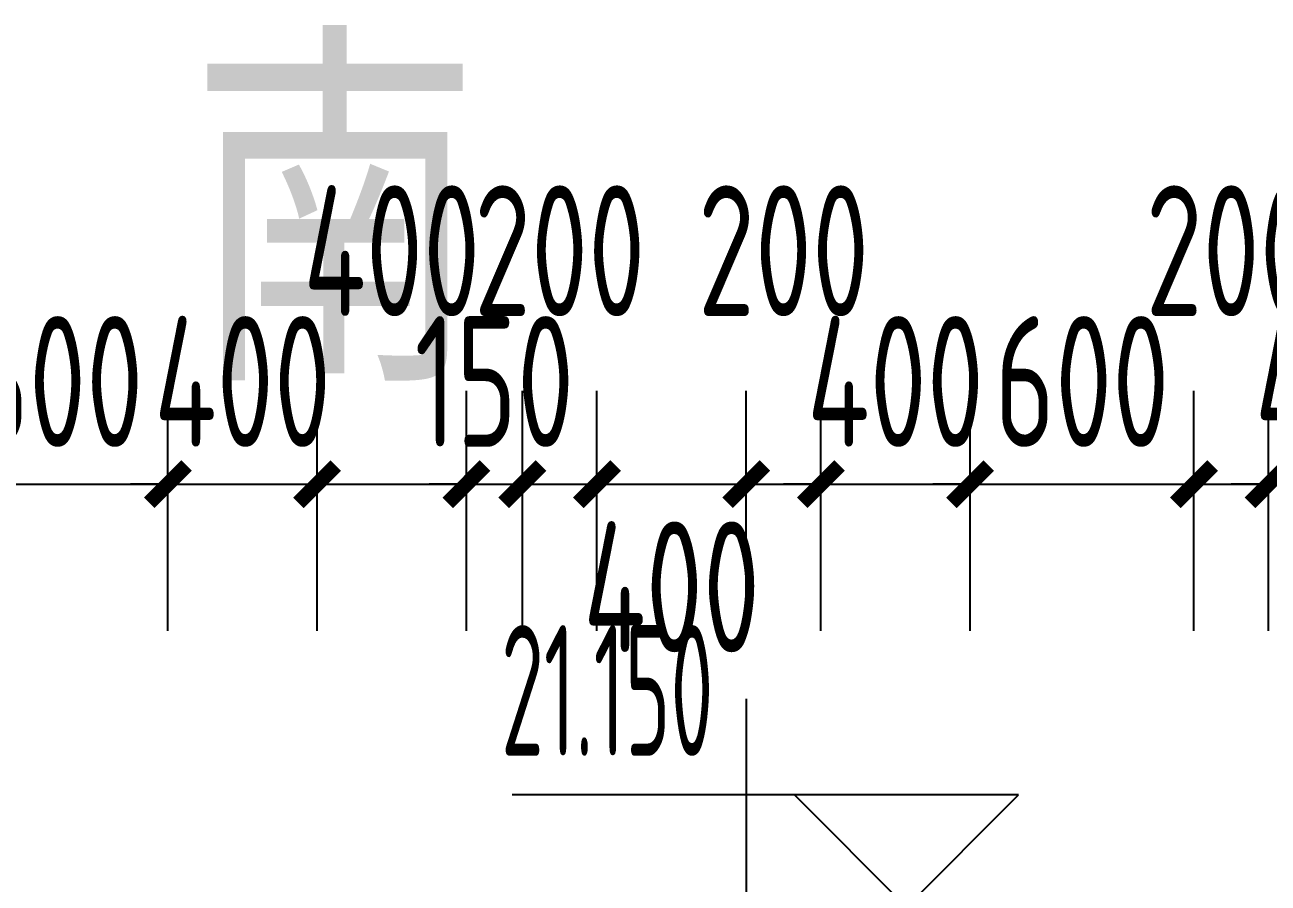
# Model space of a CAD drawing. Extents: x -863035 to 270371, y -8918 to 240488.
# Drawn here: x -35577 to -32245, y 152886 to 155184 of the extents above; entities that cross this region are included whole.
import ezdxf

# ---------------------------------------------------------------- set-up
doc = ezdxf.new("R2010")
doc.units = 0
doc.header["$LTSCALE"] = 1000
doc.header["$MEASUREMENT"] = 0
doc.linetypes.add('109-34 轴网$0$L1$0$$AUDIT_BAD_LTYPE1', pattern=[0])
for name, color, linetype in [('01-标注_尺寸', 124, 'Continuous'), ('01-标注_标高', 200, 'Continuous'), ('02-TEXT_标注', 130, 'Continuous'), ('A_AXIS-轴线', 36, 'Continuous')]:
    doc.layers.add(name, color=color, linetype=linetype)
doc.layers.add('04-不打印_辅助线', color=165, linetype='Continuous', plot=False)
doc.styles.add('_TCH_DIM', font='ROS1', dxfattribs={"width": 0.75, "bigfont": 'JD'})
doc.styles.add('_TCH_DIM_T3', font='ROS1', dxfattribs={"width": 0.75, "bigfont": 'JD'})
doc.styles.add('_TCH_LABEL', font='', dxfattribs={"width": 0.75})
doc.styles.get('_TCH_LABEL').set_extended_font_data('SimSun')
doc.dimstyles.new('_TCH_ARCH&&100', dxfattribs={"dimtxt": 350, "dimasz": 100, "dimexe": 250, "dimexo": 300, "dimgap": 100, "dimtad": 1, "dimdec": 0, "dimzin": 0, "dimdsep": 46, "dimtxsty": '_TCH_DIM_T3', "dimblk": 'ARCHTICK', "dimcen": 0.09, "dimclrt": 7, "dimazin": 2, "dimtfac": 1, "dimtdec": 0, "dimtix": 1, "dimtmove": 2, "dimatfit": 3, "dimfxl": 0, "dimtolj": 1, "dimtzin": 0, "dimarcsym": 0})

# ---------------------------------------------------------------- blocks, each defined once
blk = doc.blocks.new('_ArchTick')
at = {"color": 0, "linetype": 'ByBlock', "const_width": 0.4}
blk.add_lwpolyline([(-0.5, -0.5), (0.5, 0.5)], dxfattribs=at)
blk = doc.blocks.new('*D1357')
at = {"layer": '01-标注_尺寸', "color": 0, "linetype": '109-34 轴网$0$L1$0$$AUDIT_BAD_LTYPE1', "lineweight": -2, "transparency": 16777216}
for p, q in [((-35993.5, 153561.3), (-35993.5, 154204.3)), ((-35793.5, 153561.3), (-35793.5, 154204.3)), ((-35993.5, 153954.3), (-35793.5, 153954.3))]:
    blk.add_line(p, q, dxfattribs=at)
at = {"layer": 'Defpoints', "color": 0, "linetype": '109-34 轴网$0$L1$0$$AUDIT_BAD_LTYPE1', "transparency": 16777216}
for p in [(-35793.5, 153954.3), (-35993.5, 153261.3), (-35793.5, 153261.3)]:
    blk.add_point(p, dxfattribs=at)
at = {"layer": '01-标注_尺寸', "color": 0, "linetype": '109-34 轴网$0$L1$0$$AUDIT_BAD_LTYPE1', "lineweight": -2, "transparency": 16777216, "xscale": 100, "yscale": 100, "zscale": 100, "rotation": 180}
blk.add_blockref('_ArchTick', (-35993.5, 153954.3), dxfattribs=at)
at = {"layer": '01-标注_尺寸', "color": 0, "linetype": '109-34 轴网$0$L1$0$$AUDIT_BAD_LTYPE1', "lineweight": -2, "transparency": 16777216, "xscale": 100, "yscale": 100, "zscale": 100}
blk.add_blockref('_ArchTick', (-35793.5, 153954.3), dxfattribs=at)
at = {"layer": '01-标注_尺寸', "color": 7, "linetype": '109-34 轴网$0$L1$0$$AUDIT_BAD_LTYPE1', "transparency": 16777216, "insert": (-35893.5, 153679.3), "char_height": 350, "attachment_point": 5, "style": '_TCH_DIM_T3'}
blk.add_mtext('\\A1;200', dxfattribs=at)
blk = doc.blocks.new('*D1358')
at = {"layer": '01-标注_尺寸', "color": 0, "linetype": '109-34 轴网$0$L1$0$$AUDIT_BAD_LTYPE1', "lineweight": -2, "transparency": 16777216}
for p, q in [((-35793.5, 153561.3), (-35793.5, 154204.3)), ((-35193.5, 153561.3), (-35193.5, 154204.3)), ((-35793.5, 153954.3), (-35893.5, 153954.3)), ((-35793.5, 153954.3), (-35193.5, 153954.3)), ((-35193.5, 153954.3), (-35093.5, 153954.3))]:
    blk.add_line(p, q, dxfattribs=at)
at = {"layer": 'Defpoints', "color": 0, "linetype": '109-34 轴网$0$L1$0$$AUDIT_BAD_LTYPE1', "transparency": 16777216}
for p in [(-35193.5, 153954.3), (-35793.5, 153261.3), (-35193.5, 153261.3)]:
    blk.add_point(p, dxfattribs=at)
at = {"layer": '01-标注_尺寸', "color": 0, "linetype": '109-34 轴网$0$L1$0$$AUDIT_BAD_LTYPE1', "lineweight": -2, "transparency": 16777216, "xscale": 100, "yscale": 100, "zscale": 100}
blk.add_blockref('_ArchTick', (-35793.5, 153954.3), dxfattribs=at)
at = {"layer": '01-标注_尺寸', "color": 0, "linetype": '109-34 轴网$0$L1$0$$AUDIT_BAD_LTYPE1', "lineweight": -2, "transparency": 16777216, "xscale": 100, "yscale": 100, "zscale": 100, "rotation": 180}
blk.add_blockref('_ArchTick', (-35193.5, 153954.3), dxfattribs=at)
at = {"layer": '01-标注_尺寸', "color": 7, "linetype": '109-34 轴网$0$L1$0$$AUDIT_BAD_LTYPE1', "transparency": 16777216, "insert": (-35493.5, 154229.3), "char_height": 350, "attachment_point": 5, "style": '_TCH_DIM_T3'}
blk.add_mtext('\\A1;600', dxfattribs=at)
blk = doc.blocks.new('*D1359')
at = {"layer": '01-标注_尺寸', "color": 0, "linetype": '109-34 轴网$0$L1$0$$AUDIT_BAD_LTYPE1', "lineweight": -2, "transparency": 16777216}
for p, q in [((-35193.5, 153561.3), (-35193.5, 154204.3)), ((-34793.5, 153561.3), (-34793.5, 154204.3)), ((-35193.5, 153954.3), (-35293.5, 153954.3)), ((-35193.5, 153954.3), (-34793.5, 153954.3)), ((-34793.5, 153954.3), (-34693.5, 153954.3))]:
    blk.add_line(p, q, dxfattribs=at)
at = {"layer": 'Defpoints', "color": 0, "linetype": '109-34 轴网$0$L1$0$$AUDIT_BAD_LTYPE1', "transparency": 16777216}
for p in [(-34793.5, 153954.3), (-35193.5, 153261.3), (-34793.5, 153261.3)]:
    blk.add_point(p, dxfattribs=at)
at = {"layer": '01-标注_尺寸', "color": 0, "linetype": '109-34 轴网$0$L1$0$$AUDIT_BAD_LTYPE1', "lineweight": -2, "transparency": 16777216, "xscale": 100, "yscale": 100, "zscale": 100}
blk.add_blockref('_ArchTick', (-35193.5, 153954.3), dxfattribs=at)
at = {"layer": '01-标注_尺寸', "color": 0, "linetype": '109-34 轴网$0$L1$0$$AUDIT_BAD_LTYPE1', "lineweight": -2, "transparency": 16777216, "xscale": 100, "yscale": 100, "zscale": 100, "rotation": 180}
blk.add_blockref('_ArchTick', (-34793.5, 153954.3), dxfattribs=at)
at = {"layer": '01-标注_尺寸', "color": 7, "linetype": '109-34 轴网$0$L1$0$$AUDIT_BAD_LTYPE1', "transparency": 16777216, "insert": (-34993.5, 154229.3), "char_height": 350, "attachment_point": 5, "style": '_TCH_DIM_T3'}
blk.add_mtext('\\A1;400', dxfattribs=at)
blk = doc.blocks.new('*D1360')
at = {"layer": '01-标注_尺寸', "color": 0, "linetype": '109-34 轴网$0$L1$0$$AUDIT_BAD_LTYPE1', "lineweight": -2, "transparency": 16777216}
for p, q in [((-34793.5, 153561.3), (-34793.5, 154204.3)), ((-34393.5, 153561.3), (-34393.5, 154204.3)), ((-34793.5, 153954.3), (-34393.5, 153954.3))]:
    blk.add_line(p, q, dxfattribs=at)
at = {"layer": 'Defpoints', "color": 0, "linetype": '109-34 轴网$0$L1$0$$AUDIT_BAD_LTYPE1', "transparency": 16777216}
for p in [(-34393.5, 153954.3), (-34793.5, 153261.3), (-34393.5, 153261.3)]:
    blk.add_point(p, dxfattribs=at)
at = {"layer": '01-标注_尺寸', "color": 0, "linetype": '109-34 轴网$0$L1$0$$AUDIT_BAD_LTYPE1', "lineweight": -2, "transparency": 16777216, "xscale": 100, "yscale": 100, "zscale": 100, "rotation": 180}
blk.add_blockref('_ArchTick', (-34793.5, 153954.3), dxfattribs=at)
at = {"layer": '01-标注_尺寸', "color": 0, "linetype": '109-34 轴网$0$L1$0$$AUDIT_BAD_LTYPE1', "lineweight": -2, "transparency": 16777216, "xscale": 100, "yscale": 100, "zscale": 100}
blk.add_blockref('_ArchTick', (-34393.5, 153954.3), dxfattribs=at)
at = {"layer": '01-标注_尺寸', "color": 7, "linetype": '109-34 轴网$0$L1$0$$AUDIT_BAD_LTYPE1', "transparency": 16777216, "insert": (-34593.5, 154579.3), "char_height": 350, "attachment_point": 5, "style": '_TCH_DIM_T3'}
blk.add_mtext('\\A1;400', dxfattribs=at)
blk = doc.blocks.new('*D1361')
at = {"layer": '01-标注_尺寸', "color": 0, "linetype": '109-34 轴网$0$L1$0$$AUDIT_BAD_LTYPE1', "lineweight": -2, "transparency": 16777216}
for p, q in [((-34393.5, 153561.3), (-34393.5, 154204.3)), ((-34243.5, 153561.3), (-34243.5, 154204.3)), ((-34393.5, 153954.3), (-34493.5, 153954.3)), ((-34393.5, 153954.3), (-34243.5, 153954.3)), ((-34243.5, 153954.3), (-34143.5, 153954.3))]:
    blk.add_line(p, q, dxfattribs=at)
at = {"layer": 'Defpoints', "color": 0, "linetype": '109-34 轴网$0$L1$0$$AUDIT_BAD_LTYPE1', "transparency": 16777216}
for p in [(-34243.5, 153954.3), (-34393.5, 153261.3), (-34243.5, 153261.3)]:
    blk.add_point(p, dxfattribs=at)
at = {"layer": '01-标注_尺寸', "color": 0, "linetype": '109-34 轴网$0$L1$0$$AUDIT_BAD_LTYPE1', "lineweight": -2, "transparency": 16777216, "xscale": 100, "yscale": 100, "zscale": 100}
blk.add_blockref('_ArchTick', (-34393.5, 153954.3), dxfattribs=at)
at = {"layer": '01-标注_尺寸', "color": 0, "linetype": '109-34 轴网$0$L1$0$$AUDIT_BAD_LTYPE1', "lineweight": -2, "transparency": 16777216, "xscale": 100, "yscale": 100, "zscale": 100, "rotation": 180}
blk.add_blockref('_ArchTick', (-34243.5, 153954.3), dxfattribs=at)
at = {"layer": '01-标注_尺寸', "color": 7, "linetype": '109-34 轴网$0$L1$0$$AUDIT_BAD_LTYPE1', "transparency": 16777216, "insert": (-34318.5, 154229.3), "char_height": 350, "attachment_point": 5, "style": '_TCH_DIM_T3'}
blk.add_mtext('\\A1;150', dxfattribs=at)
blk = doc.blocks.new('*D1362')
at = {"layer": '01-标注_尺寸', "color": 0, "linetype": '109-34 轴网$0$L1$0$$AUDIT_BAD_LTYPE1', "lineweight": -2, "transparency": 16777216}
for p, q in [((-34243.5, 153561.3), (-34243.5, 154204.3)), ((-34043.5, 153561.3), (-34043.5, 154204.3)), ((-34243.5, 153954.3), (-34043.5, 153954.3))]:
    blk.add_line(p, q, dxfattribs=at)
at = {"layer": 'Defpoints', "color": 0, "linetype": '109-34 轴网$0$L1$0$$AUDIT_BAD_LTYPE1', "transparency": 16777216}
for p in [(-34043.5, 153954.3), (-34243.5, 153261.3), (-34043.5, 153261.3)]:
    blk.add_point(p, dxfattribs=at)
at = {"layer": '01-标注_尺寸', "color": 0, "linetype": '109-34 轴网$0$L1$0$$AUDIT_BAD_LTYPE1', "lineweight": -2, "transparency": 16777216, "xscale": 100, "yscale": 100, "zscale": 100, "rotation": 180}
blk.add_blockref('_ArchTick', (-34243.5, 153954.3), dxfattribs=at)
at = {"layer": '01-标注_尺寸', "color": 0, "linetype": '109-34 轴网$0$L1$0$$AUDIT_BAD_LTYPE1', "lineweight": -2, "transparency": 16777216, "xscale": 100, "yscale": 100, "zscale": 100}
blk.add_blockref('_ArchTick', (-34043.5, 153954.3), dxfattribs=at)
at = {"layer": '01-标注_尺寸', "color": 7, "linetype": '109-34 轴网$0$L1$0$$AUDIT_BAD_LTYPE1', "transparency": 16777216, "insert": (-34143.5, 154579.3), "char_height": 350, "attachment_point": 5, "style": '_TCH_DIM_T3'}
blk.add_mtext('\\A1;200', dxfattribs=at)
blk = doc.blocks.new('*D1363')
at = {"layer": '01-标注_尺寸', "color": 0, "linetype": '109-34 轴网$0$L1$0$$AUDIT_BAD_LTYPE1', "lineweight": -2, "transparency": 16777216}
for p, q in [((-34043.5, 153561.3), (-34043.5, 154204.3)), ((-33643.5, 153561.3), (-33643.5, 154204.3)), ((-34043.5, 153954.3), (-33643.5, 153954.3))]:
    blk.add_line(p, q, dxfattribs=at)
at = {"layer": 'Defpoints', "color": 0, "linetype": '109-34 轴网$0$L1$0$$AUDIT_BAD_LTYPE1', "transparency": 16777216}
for p in [(-33643.5, 153954.3), (-34043.5, 153261.3), (-33643.5, 153261.3)]:
    blk.add_point(p, dxfattribs=at)
at = {"layer": '01-标注_尺寸', "color": 0, "linetype": '109-34 轴网$0$L1$0$$AUDIT_BAD_LTYPE1', "lineweight": -2, "transparency": 16777216, "xscale": 100, "yscale": 100, "zscale": 100, "rotation": 180}
blk.add_blockref('_ArchTick', (-34043.5, 153954.3), dxfattribs=at)
at = {"layer": '01-标注_尺寸', "color": 0, "linetype": '109-34 轴网$0$L1$0$$AUDIT_BAD_LTYPE1', "lineweight": -2, "transparency": 16777216, "xscale": 100, "yscale": 100, "zscale": 100}
blk.add_blockref('_ArchTick', (-33643.5, 153954.3), dxfattribs=at)
at = {"layer": '01-标注_尺寸', "color": 7, "linetype": '109-34 轴网$0$L1$0$$AUDIT_BAD_LTYPE1', "transparency": 16777216, "insert": (-33843.5, 153679.3), "char_height": 350, "attachment_point": 5, "style": '_TCH_DIM_T3'}
blk.add_mtext('\\A1;400', dxfattribs=at)
blk = doc.blocks.new('*D1364')
at = {"layer": '01-标注_尺寸', "color": 0, "linetype": '109-34 轴网$0$L1$0$$AUDIT_BAD_LTYPE1', "lineweight": -2, "transparency": 16777216}
for p, q in [((-33643.5, 153561.3), (-33643.5, 154204.3)), ((-33443.5, 153561.3), (-33443.5, 154204.3)), ((-33643.5, 153954.3), (-33443.5, 153954.3))]:
    blk.add_line(p, q, dxfattribs=at)
at = {"layer": 'Defpoints', "color": 0, "linetype": '109-34 轴网$0$L1$0$$AUDIT_BAD_LTYPE1', "transparency": 16777216}
for p in [(-33443.5, 153954.3), (-33643.5, 153261.3), (-33443.5, 153261.3)]:
    blk.add_point(p, dxfattribs=at)
at = {"layer": '01-标注_尺寸', "color": 0, "linetype": '109-34 轴网$0$L1$0$$AUDIT_BAD_LTYPE1', "lineweight": -2, "transparency": 16777216, "xscale": 100, "yscale": 100, "zscale": 100, "rotation": 180}
blk.add_blockref('_ArchTick', (-33643.5, 153954.3), dxfattribs=at)
at = {"layer": '01-标注_尺寸', "color": 0, "linetype": '109-34 轴网$0$L1$0$$AUDIT_BAD_LTYPE1', "lineweight": -2, "transparency": 16777216, "xscale": 100, "yscale": 100, "zscale": 100}
blk.add_blockref('_ArchTick', (-33443.5, 153954.3), dxfattribs=at)
at = {"layer": '01-标注_尺寸', "color": 7, "linetype": '109-34 轴网$0$L1$0$$AUDIT_BAD_LTYPE1', "transparency": 16777216, "insert": (-33543.5, 154579.3), "char_height": 350, "attachment_point": 5, "style": '_TCH_DIM_T3'}
blk.add_mtext('\\A1;200', dxfattribs=at)
blk = doc.blocks.new('*D1365')
at = {"layer": '01-标注_尺寸', "color": 0, "linetype": '109-34 轴网$0$L1$0$$AUDIT_BAD_LTYPE1', "lineweight": -2, "transparency": 16777216}
for p, q in [((-33443.5, 153561.3), (-33443.5, 154204.3)), ((-33043.5, 153561.3), (-33043.5, 154204.3)), ((-33443.5, 153954.3), (-33543.5, 153954.3)), ((-33443.5, 153954.3), (-33043.5, 153954.3)), ((-33043.5, 153954.3), (-32943.5, 153954.3))]:
    blk.add_line(p, q, dxfattribs=at)
at = {"layer": 'Defpoints', "color": 0, "linetype": '109-34 轴网$0$L1$0$$AUDIT_BAD_LTYPE1', "transparency": 16777216}
for p in [(-33043.5, 153954.3), (-33443.5, 153261.3), (-33043.5, 153261.3)]:
    blk.add_point(p, dxfattribs=at)
at = {"layer": '01-标注_尺寸', "color": 0, "linetype": '109-34 轴网$0$L1$0$$AUDIT_BAD_LTYPE1', "lineweight": -2, "transparency": 16777216, "xscale": 100, "yscale": 100, "zscale": 100}
blk.add_blockref('_ArchTick', (-33443.5, 153954.3), dxfattribs=at)
at = {"layer": '01-标注_尺寸', "color": 0, "linetype": '109-34 轴网$0$L1$0$$AUDIT_BAD_LTYPE1', "lineweight": -2, "transparency": 16777216, "xscale": 100, "yscale": 100, "zscale": 100, "rotation": 180}
blk.add_blockref('_ArchTick', (-33043.5, 153954.3), dxfattribs=at)
at = {"layer": '01-标注_尺寸', "color": 7, "linetype": '109-34 轴网$0$L1$0$$AUDIT_BAD_LTYPE1', "transparency": 16777216, "insert": (-33243.5, 154229.3), "char_height": 350, "attachment_point": 5, "style": '_TCH_DIM_T3'}
blk.add_mtext('\\A1;400', dxfattribs=at)
blk = doc.blocks.new('*D1366')
at = {"layer": '01-标注_尺寸', "color": 0, "linetype": '109-34 轴网$0$L1$0$$AUDIT_BAD_LTYPE1', "lineweight": -2, "transparency": 16777216}
for p, q in [((-33043.5, 153561.3), (-33043.5, 154204.3)), ((-32443.5, 153561.3), (-32443.5, 154204.3)), ((-33043.5, 153954.3), (-33143.5, 153954.3)), ((-33043.5, 153954.3), (-32443.5, 153954.3)), ((-32443.5, 153954.3), (-32343.5, 153954.3))]:
    blk.add_line(p, q, dxfattribs=at)
at = {"layer": 'Defpoints', "color": 0, "linetype": '109-34 轴网$0$L1$0$$AUDIT_BAD_LTYPE1', "transparency": 16777216}
for p in [(-32443.5, 153954.3), (-33043.5, 153261.3), (-32443.5, 153261.3)]:
    blk.add_point(p, dxfattribs=at)
at = {"layer": '01-标注_尺寸', "color": 0, "linetype": '109-34 轴网$0$L1$0$$AUDIT_BAD_LTYPE1', "lineweight": -2, "transparency": 16777216, "xscale": 100, "yscale": 100, "zscale": 100}
blk.add_blockref('_ArchTick', (-33043.5, 153954.3), dxfattribs=at)
at = {"layer": '01-标注_尺寸', "color": 0, "linetype": '109-34 轴网$0$L1$0$$AUDIT_BAD_LTYPE1', "lineweight": -2, "transparency": 16777216, "xscale": 100, "yscale": 100, "zscale": 100, "rotation": 180}
blk.add_blockref('_ArchTick', (-32443.5, 153954.3), dxfattribs=at)
at = {"layer": '01-标注_尺寸', "color": 7, "linetype": '109-34 轴网$0$L1$0$$AUDIT_BAD_LTYPE1', "transparency": 16777216, "insert": (-32743.5, 154229.3), "char_height": 350, "attachment_point": 5, "style": '_TCH_DIM_T3'}
blk.add_mtext('\\A1;600', dxfattribs=at)
blk = doc.blocks.new('*D1367')
at = {"layer": '01-标注_尺寸', "color": 0, "linetype": '109-34 轴网$0$L1$0$$AUDIT_BAD_LTYPE1', "lineweight": -2, "transparency": 16777216}
for p, q in [((-32443.5, 153561.3), (-32443.5, 154204.3)), ((-32243.5, 153561.3), (-32243.5, 154204.3)), ((-32443.5, 153954.3), (-32243.5, 153954.3))]:
    blk.add_line(p, q, dxfattribs=at)
at = {"layer": 'Defpoints', "color": 0, "linetype": '109-34 轴网$0$L1$0$$AUDIT_BAD_LTYPE1', "transparency": 16777216}
for p in [(-32243.5, 153954.3), (-32443.5, 153261.3), (-32243.5, 153261.3)]:
    blk.add_point(p, dxfattribs=at)
at = {"layer": '01-标注_尺寸', "color": 0, "linetype": '109-34 轴网$0$L1$0$$AUDIT_BAD_LTYPE1', "lineweight": -2, "transparency": 16777216, "xscale": 100, "yscale": 100, "zscale": 100, "rotation": 180}
blk.add_blockref('_ArchTick', (-32443.5, 153954.3), dxfattribs=at)
at = {"layer": '01-标注_尺寸', "color": 0, "linetype": '109-34 轴网$0$L1$0$$AUDIT_BAD_LTYPE1', "lineweight": -2, "transparency": 16777216, "xscale": 100, "yscale": 100, "zscale": 100}
blk.add_blockref('_ArchTick', (-32243.5, 153954.3), dxfattribs=at)
at = {"layer": '01-标注_尺寸', "color": 7, "linetype": '109-34 轴网$0$L1$0$$AUDIT_BAD_LTYPE1', "transparency": 16777216, "insert": (-32343.5, 154579.3), "char_height": 350, "attachment_point": 5, "style": '_TCH_DIM_T3'}
blk.add_mtext('\\A1;200', dxfattribs=at)
blk = doc.blocks.new('*D1368')
at = {"layer": '01-标注_尺寸', "color": 0, "linetype": '109-34 轴网$0$L1$0$$AUDIT_BAD_LTYPE1', "lineweight": -2, "transparency": 16777216}
for p, q in [((-32243.5, 153561.3), (-32243.5, 154204.3)), ((-31843.5, 153561.3), (-31843.5, 154204.3)), ((-32243.5, 153954.3), (-32343.5, 153954.3)), ((-32243.5, 153954.3), (-31843.5, 153954.3)), ((-31843.5, 153954.3), (-31743.5, 153954.3))]:
    blk.add_line(p, q, dxfattribs=at)
at = {"layer": 'Defpoints', "color": 0, "linetype": '109-34 轴网$0$L1$0$$AUDIT_BAD_LTYPE1', "transparency": 16777216}
for p in [(-31843.5, 153954.3), (-32243.5, 153261.3), (-31843.5, 153261.3)]:
    blk.add_point(p, dxfattribs=at)
at = {"layer": '01-标注_尺寸', "color": 0, "linetype": '109-34 轴网$0$L1$0$$AUDIT_BAD_LTYPE1', "lineweight": -2, "transparency": 16777216, "xscale": 100, "yscale": 100, "zscale": 100}
blk.add_blockref('_ArchTick', (-32243.5, 153954.3), dxfattribs=at)
at = {"layer": '01-标注_尺寸', "color": 0, "linetype": '109-34 轴网$0$L1$0$$AUDIT_BAD_LTYPE1', "lineweight": -2, "transparency": 16777216, "xscale": 100, "yscale": 100, "zscale": 100, "rotation": 180}
blk.add_blockref('_ArchTick', (-31843.5, 153954.3), dxfattribs=at)
at = {"layer": '01-标注_尺寸', "color": 7, "linetype": '109-34 轴网$0$L1$0$$AUDIT_BAD_LTYPE1', "transparency": 16777216, "insert": (-32043.5, 154229.3), "char_height": 350, "attachment_point": 5, "style": '_TCH_DIM_T3'}
blk.add_mtext('\\A1;400', dxfattribs=at)

msp = doc.modelspace()

# ---------------------------------------------------------------- linework, layer by layer
at = {"layer": '01-标注_标高'}
for p, q in [((-32913.9, 153121.9), (-34270.4, 153121.9)), ((-33213.9, 152821.9), (-33513.9, 153121.9)), ((-33213.9, 152821.9), (-32913.9, 153121.9))]:
    msp.add_line(p, q, dxfattribs=at)
at = {"layer": 'A_AXIS-轴线', "ltscale": 0.4}
msp.add_line((-33643.5, 153379.8), (-33643.5, 148802.2), dxfattribs=at)

# ---------------------------------------------------------------- texts
at = {"layer": '02-TEXT_标注', "style": '_TCH_DIM', "width": 0.5625}
msp.add_text('21.150', height=350, dxfattribs=at).set_placement((-34300.4, 153226.9))
at = {"layer": '04-不打印_辅助线', "style": '_TCH_LABEL', "width": 0.75}
msp.add_text('南', height=759.5, dxfattribs=at).set_placement((-35134.7, 154314))

# ---------------------------------------------------------------- dimensions: what is measured, and where the dimension line sits
at = {"layer": '01-标注_尺寸', "linetype": '109-34 轴网$0$L1$0$$AUDIT_BAD_LTYPE1'}
for base, p1, p2, picture, middle in [((-34393.5, 153954.3), (-34793.5, 153261.3), (-34393.5, 153261.3), '*D1360', (-34593.5, 154579.3)), ((-34043.5, 153954.3), (-34243.5, 153261.3), (-34043.5, 153261.3), '*D1362', (-34143.5, 154579.3)), ((-33443.5, 153954.3), (-33643.5, 153261.3), (-33443.5, 153261.3), '*D1364', (-33543.5, 154579.3)), ((-32243.5, 153954.3), (-32443.5, 153261.3), (-32243.5, 153261.3), '*D1367', (-32343.5, 154579.3)), ((-35793.5, 153954.3), (-35993.5, 153261.3), (-35793.5, 153261.3), '*D1357', (-35893.5, 153679.3)), ((-33643.5, 153954.3), (-34043.5, 153261.3), (-33643.5, 153261.3), '*D1363', (-33843.5, 153679.3))]:
    dim = msp.add_linear_dim(base=base, p1=p1, p2=p2, angle=0, dimstyle='_TCH_ARCH&&100', dxfattribs=at)
    dim.commit()
    dim.dimension.update_dxf_attribs({"geometry": picture, "text_midpoint": middle, "dimtype": 161})
for p1, p2, picture, middle in [((-35793.5, 153261.3), (-35193.5, 153261.3), '*D1358', (-35493.5, 154229.3)), ((-35193.5, 153261.3), (-34793.5, 153261.3), '*D1359', (-34993.5, 154229.3)), ((-34393.5, 153261.3), (-34243.5, 153261.3), '*D1361', (-34318.5, 154229.3)), ((-33443.5, 153261.3), (-33043.5, 153261.3), '*D1365', (-33243.5, 154229.3)), ((-33043.5, 153261.3), (-32443.5, 153261.3), '*D1366', (-32743.5, 154229.3)), ((-32243.5, 153261.3), (-31843.5, 153261.3), '*D1368', (-32043.5, 154229.3))]:
    dim = msp.add_aligned_dim(p1=p1, p2=p2, distance=693, dimstyle='_TCH_ARCH&&100', dxfattribs=at)
    dim.commit()
    dim.dimension.update_dxf_attribs({"geometry": picture, "text_midpoint": middle})

doc.saveas('drawing.dxf')
